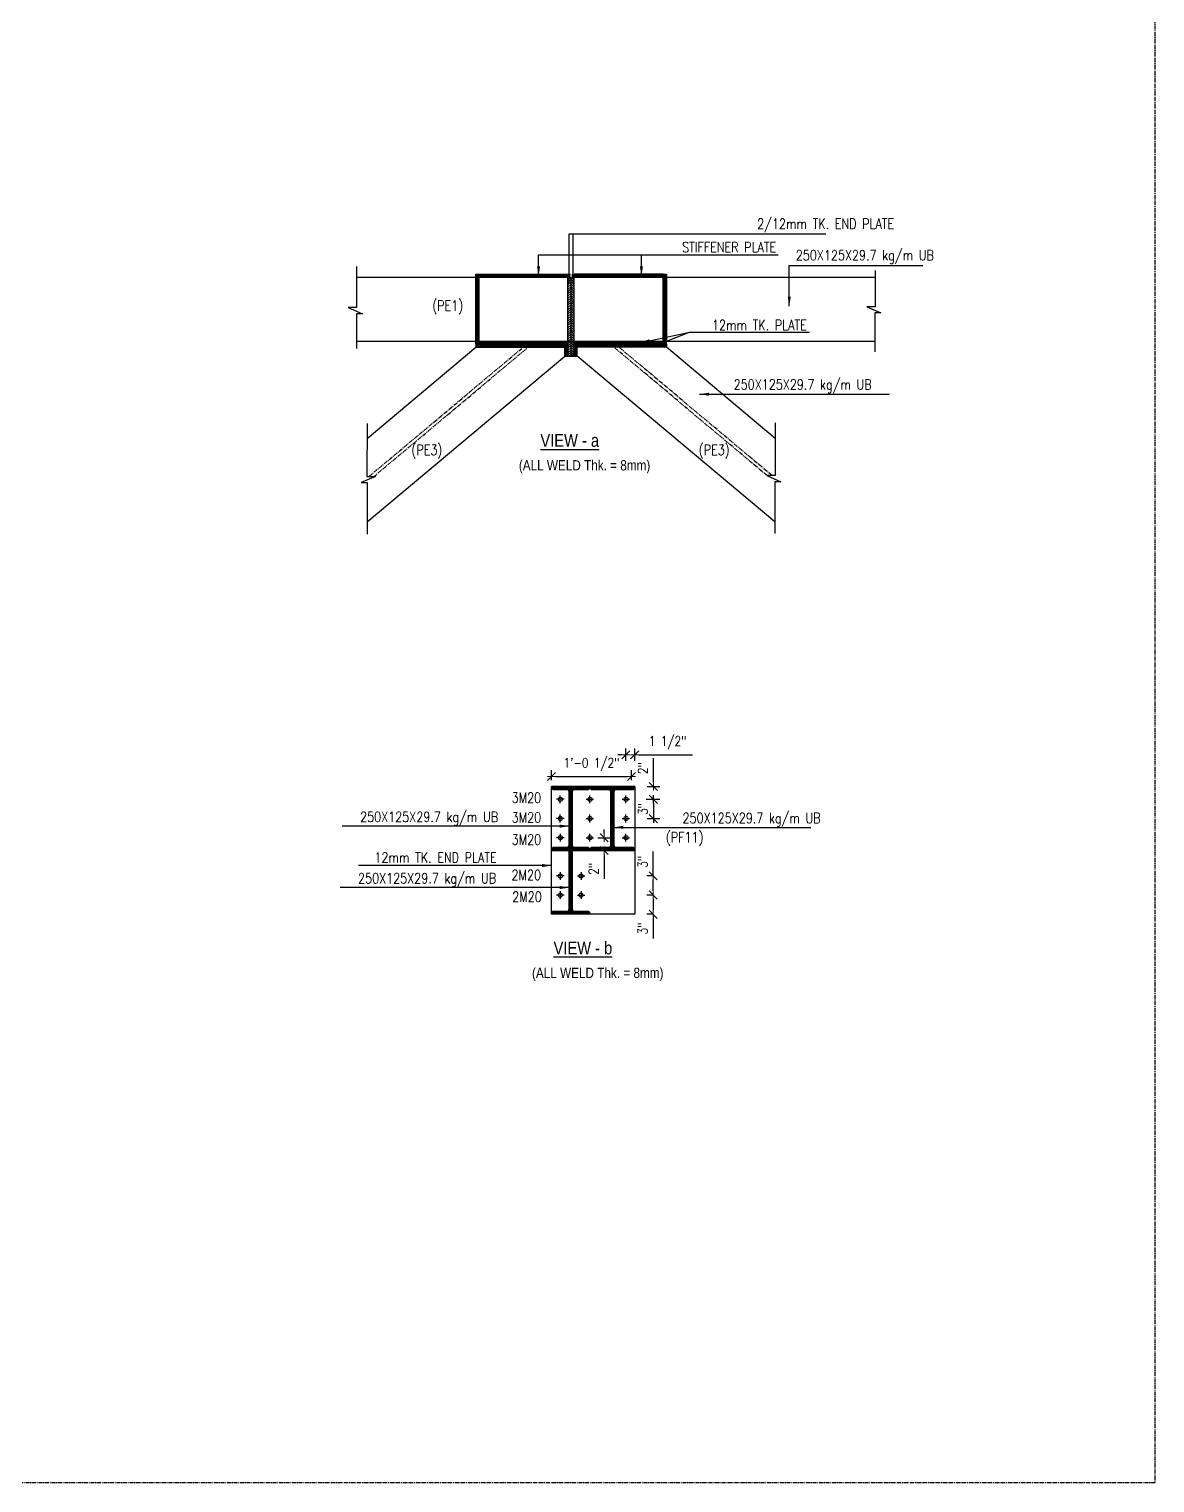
# Model space of a CAD drawing. Extents: x -95606 to 113309, y -42160 to -940.
# Drawn here: x 112472.6 to 112648.4, y -24564.3 to -24337.2 of the extents above; entities that cross this region are included whole.
import ezdxf

# ---------------------------------------------------------------- set-up
doc = ezdxf.new("R2010")
doc.units = 0
doc.header["$LTSCALE"] = 0.02
doc.header["$MEASUREMENT"] = 0
doc.header["$PDMODE"] = 3
doc.header["$PDSIZE"] = -2
doc.linetypes.add('CENTER', pattern=[50.8, 31.75, -6.35, 6.35, -6.35])
doc.linetypes.add('CENTERX2', pattern=[101.6, 63.5, -12.7, 12.7, -12.7])
doc.layers.get('0').update_dxf_attribs({"linetype": 'CONTINUOUS'})
doc.layers.get('DEFPOINTS').update_dxf_attribs({"linetype": 'CONTINUOUS'})
for name, color, linetype in [('A-5T', 4, 'CONTINUOUS'), ('A-DIM', 1, 'CONTINUOUS'), ('A-GRID', 7, 'CENTERX2'), ('A-OL', 2, 'CONTINUOUS'), ('A-P FRAME', 4, 'CONTINUOUS'), ('dimentions', 8, 'CONTINUOUS'), ('EXLINE', 33, 'CONTINUOUS'), ('GRID', 8, 'CENTER'), ('S-DIM', 7, 'CONTINUOUS'), ('S-TXT', 2, 'CONTINUOUS'), ('ST', 131, 'CONTINUOUS')]:
    doc.layers.add(name, color=color, linetype=linetype)
doc.layers.add('HACH', color=8, linetype='CONTINUOUS', lineweight=9)
doc.styles.add('ROMANS', font='romans.shx', dxfattribs={"width": 0.8})
doc.styles.get("Standard").update_dxf_attribs({"font": 'ISOCP'})
doc.dimstyles.new('DA16', dxfattribs={"dimscale": 16, "dimtxt": 0.1, "dimasz": 0.09375, "dimexe": 0, "dimexo": 0, "dimgap": 0.03125, "dimtad": 1, "dimdec": 0, "dimzin": 7, "dimdsep": 46, "dimlunit": 4, "dimtxsty": 'ROMANS', "dimcen": 0.09375, "dimclrd": 1, "dimclre": 1, "dimclrt": 2, "dimadec": 0, "dimazin": 0, "dimtfac": 0.03125, "dimtdec": 4, "dimtofl": 0, "dimtmove": 0, "dimatfit": 3, "dimfxl": 1, "dimfrac": 2, "dimtolj": 1, "dimtzin": 0, "dimarcsym": 0})
doc.dimstyles.new('TK16', dxfattribs={"dimscale": 16, "dimtxt": 0.09375, "dimasz": 0.04, "dimexe": 0.0625, "dimexo": 0.015625, "dimgap": 0.046875, "dimtad": 1, "dimdec": 1, "dimzin": 11, "dimdsep": 46, "dimlunit": 4, "dimtxsty": 'ROMANS', "dimblk1": 'TK1', "dimblk2": 'TK1', "dimsah": 1, "dimcen": 0.09375, "dimclrd": 1, "dimclre": 1, "dimclrt": 2, "dimadec": 0, "dimazin": 0, "dimtfac": 1, "dimtofl": 0, "dimtmove": 0, "dimatfit": 3, "dimldrblk": 'TK1', "dimfxl": 1, "dimfrac": 2, "dimtolj": 1, "dimtzin": 9, "dimarcsym": 0})
pattern_1 = [(45, (123122.65599, -28718.0833), (-0.0883883476, 0.0883883476), [])]
pattern_2 = [(45, (163743.35729, -4111.2115), (-0.08838834765, 0.08838834765), [])]
pattern_3 = [(45, (163743.35729, -4100.2515), (-0.08838834765, 0.08838834765), [])]

# ---------------------------------------------------------------- blocks, each defined once
blk = doc.blocks.new('TK1')
at = {"color": 4, "linetype": 'Continuous'}
blk.add_line((-1, -1), (1, 1), dxfattribs=at)
at = {"color": 1, "linetype": 'ByBlock'}
blk.add_line((-1, 0), (1, 0), dxfattribs=at)
blk = doc.blocks.new('*D456')
at = {"layer": 'DEFPOINTS', "color": 0, "lineweight": -2, "transparency": 16777216}
for p in [(112568.22, -24455.5), (112569, -24457.5), (112570.08, -24457.5)]:
    blk.add_point(p, dxfattribs=at)
at = {"layer": 'HACH', "color": 1, "lineweight": -2, "transparency": 16777216}
for p, q in [((112570.08, -24454.86), (112570.08, -24451.06)), ((112569.12, -24455.5), (112571.08, -24455.5)), ((112569.25, -24457.5), (112571.08, -24457.5)), ((112570.08, -24458.14), (112570.08, -24458.78))]:
    blk.add_line(p, q, dxfattribs=at)
at = {"layer": 'HACH', "color": 1, "lineweight": -2, "transparency": 16777216, "xscale": 0.64, "yscale": 0.64, "zscale": 0.64}
for p, rotation in [((112570.08, -24455.5), 270), ((112570.08, -24457.5), 90)]:
    blk.add_blockref('TK1', p, dxfattribs=dict(at, rotation=rotation))
at = {"layer": 'HACH', "color": 2, "transparency": 16777216, "insert": (112568.43, -24452.64), "char_height": 1.5, "attachment_point": 5, "rotation": 90, "style": 'ROMANS'}
blk.add_mtext('\\A1;2"', dxfattribs=at)
blk = doc.blocks.new('*D457')
at = {"layer": 'DEFPOINTS', "color": 0, "lineweight": -2, "transparency": 16777216}
for p in [(112554.16, -24454.74), (112566.66, -24453.94), (112566.66, -24454.74)]:
    blk.add_point(p, dxfattribs=at)
at = {"layer": 'HACH', "color": 1, "lineweight": -2, "transparency": 16777216}
for p, q in [((112554.16, -24454.49), (112554.16, -24452.94)), ((112566.66, -24454.49), (112566.66, -24452.94)), ((112554.8, -24453.94), (112566.02, -24453.94))]:
    blk.add_line(p, q, dxfattribs=at)
at = {"layer": 'HACH', "color": 1, "lineweight": -2, "transparency": 16777216, "xscale": 0.64, "yscale": 0.64, "zscale": 0.64, "rotation": 180}
blk.add_blockref('TK1', (112554.16, -24453.94), dxfattribs=at)
at = {"layer": 'HACH', "color": 1, "lineweight": -2, "transparency": 16777216, "xscale": 0.64, "yscale": 0.64, "zscale": 0.64}
blk.add_blockref('TK1', (112566.66, -24453.94), dxfattribs=at)
at = {"layer": 'HACH', "color": 2, "transparency": 16777216, "insert": (112560.41, -24452.05), "char_height": 1.5, "attachment_point": 5, "style": 'ROMANS'}
blk.add_mtext('\\A1;1\'-0 1/2"', dxfattribs=at)
blk = doc.blocks.new('*D458')
at = {"layer": 'DEFPOINTS', "color": 0, "lineweight": -2, "transparency": 16777216}
for p in [(112567.16, -24450.54), (112565.78, -24460.83), (112567.16, -24460.83)]:
    blk.add_point(p, dxfattribs=at)
at = {"layer": 'HACH', "color": 1, "lineweight": -2, "transparency": 16777216}
for p, q in [((112565.14, -24450.54), (112564.5, -24450.54)), ((112565.78, -24451.5), (112565.78, -24449.54)), ((112567.16, -24451.5), (112567.16, -24449.54)), ((112567.8, -24450.54), (112576.17, -24450.54))]:
    blk.add_line(p, q, dxfattribs=at)
at = {"layer": 'HACH', "color": 1, "lineweight": -2, "transparency": 16777216, "xscale": 0.64, "yscale": 0.64, "zscale": 0.64}
blk.add_blockref('TK1', (112565.78, -24450.54), dxfattribs=at)
at = {"layer": 'HACH', "color": 1, "lineweight": -2, "transparency": 16777216, "xscale": 0.64, "yscale": 0.64, "zscale": 0.64, "rotation": 180}
blk.add_blockref('TK1', (112567.16, -24450.54), dxfattribs=at)
at = {"layer": 'HACH', "color": 2, "transparency": 16777216, "insert": (112572.31, -24448.64), "char_height": 1.5, "attachment_point": 5, "style": 'ROMANS'}
blk.add_mtext('\\A1;1 1/2"', dxfattribs=at)
blk = doc.blocks.new('*D459')
at = {"layer": 'DEFPOINTS', "color": 0, "lineweight": -2, "transparency": 16777216}
for p in [(112559.84, -24463.5), (112559.84, -24465.5), (112562.38, -24465.5)]:
    blk.add_point(p, dxfattribs=at)
at = {"layer": 'HACH', "color": 1, "lineweight": -2, "transparency": 16777216}
for p, q in [((112561.42, -24463.5), (112563.38, -24463.5)), ((112562.38, -24462.86), (112562.38, -24462.22)), ((112561.42, -24465.5), (112563.38, -24465.5)), ((112562.38, -24466.14), (112562.38, -24469.93))]:
    blk.add_line(p, q, dxfattribs=at)
at = {"layer": 'HACH', "color": 1, "lineweight": -2, "transparency": 16777216, "xscale": 0.64, "yscale": 0.64, "zscale": 0.64}
for p, rotation in [((112562.38, -24463.5), 270), ((112562.38, -24465.5), 90)]:
    blk.add_blockref('TK1', p, dxfattribs=dict(at, rotation=rotation))
at = {"layer": 'HACH', "color": 2, "transparency": 16777216, "insert": (112560.73, -24468.36), "char_height": 1.5, "attachment_point": 5, "rotation": 90, "style": 'ROMANS'}
blk.add_mtext('\\A1;2"', dxfattribs=at)
blk = doc.blocks.new('*D460')
at = {"layer": 'DEFPOINTS', "color": 0, "lineweight": -2, "transparency": 16777216}
for p in [(112568.68, -24457.5), (112568.85, -24460.52), (112570.08, -24460.52)]:
    blk.add_point(p, dxfattribs=at)
at = {"layer": 'ST', "color": 1, "lineweight": -2, "transparency": 16777216}
for p, q in [((112568.93, -24457.5), (112571.08, -24457.5)), ((112570.08, -24458.14), (112570.08, -24459.88)), ((112569.1, -24460.52), (112571.08, -24460.52))]:
    blk.add_line(p, q, dxfattribs=at)
at = {"layer": 'ST', "color": 1, "lineweight": -2, "transparency": 16777216, "xscale": 0.64, "yscale": 0.64, "zscale": 0.64}
for p, rotation in [((112570.08, -24457.5), 90), ((112570.08, -24460.52), 270)]:
    blk.add_blockref('TK1', p, dxfattribs=dict(at, rotation=rotation))
at = {"layer": 'ST', "color": 2, "transparency": 16777216, "insert": (112568.43, -24459.01), "char_height": 1.5, "attachment_point": 5, "rotation": 90, "style": 'ROMANS'}
blk.add_mtext('\\A1;3"', dxfattribs=at)
blk = doc.blocks.new('*D462')
at = {"layer": 'DEFPOINTS', "color": 0, "lineweight": -2, "transparency": 16777216}
for p in [(112570.04, -24472.46), (112570.04, -24475.46), (112570.04, -24475.46)]:
    blk.add_point(p, dxfattribs=at)
at = {"layer": 'HACH', "color": 1, "lineweight": -2, "transparency": 16777216}
for p, q in [((112570.04, -24472.46), (112569.04, -24472.46)), ((112570.04, -24473.1), (112570.04, -24474.82)), ((112570.04, -24475.46), (112569.04, -24475.46)), ((112570.04, -24475.46), (112570.04, -24479.26))]:
    blk.add_line(p, q, dxfattribs=at)
at = {"layer": 'HACH', "color": 1, "lineweight": -2, "transparency": 16777216, "xscale": 0.64, "yscale": 0.64, "zscale": 0.64}
for p, rotation in [((112570.04, -24472.46), 90), ((112570.04, -24475.46), 270)]:
    blk.add_blockref('TK1', p, dxfattribs=dict(at, rotation=rotation))
at = {"layer": 'HACH', "color": 2, "transparency": 16777216, "insert": (112568.4, -24477.68), "char_height": 1.5, "attachment_point": 5, "rotation": 90, "style": 'ROMANS'}
blk.add_mtext('\\A1;3"', dxfattribs=at)
blk = doc.blocks.new('*D463')
at = {"layer": 'DEFPOINTS', "color": 0, "lineweight": -2, "transparency": 16777216}
for p in [(112570.04, -24469.46), (112570.04, -24469.46), (112570.04, -24472.46)]:
    blk.add_point(p, dxfattribs=at)
at = {"layer": 'HACH', "color": 1, "lineweight": -2, "transparency": 16777216}
for p, q in [((112570.04, -24469.46), (112570.04, -24465.67)), ((112570.04, -24469.46), (112569.04, -24469.46)), ((112570.04, -24471.82), (112570.04, -24470.1)), ((112570.04, -24472.46), (112569.04, -24472.46))]:
    blk.add_line(p, q, dxfattribs=at)
at = {"layer": 'HACH', "color": 1, "lineweight": -2, "transparency": 16777216, "xscale": 0.64, "yscale": 0.64, "zscale": 0.64}
for p, rotation in [((112570.04, -24469.46), 90), ((112570.04, -24472.46), 270)]:
    blk.add_blockref('TK1', p, dxfattribs=dict(at, rotation=rotation))
at = {"layer": 'HACH', "color": 2, "transparency": 16777216, "insert": (112568.4, -24467.25), "char_height": 1.5, "attachment_point": 5, "rotation": 90, "style": 'ROMANS'}
blk.add_mtext('\\A1;3"', dxfattribs=at)

msp = doc.modelspace()

# ---------------------------------------------------------------- hatches: boundary and pattern name
at = {"layer": 'A-DIM', "ltscale": 2}
h = msp.add_hatch(dxfattribs=at)
h.set_pattern_fill('ANSI31', color=256, scale=2, style=0)
h.set_pattern_definition([(45, (69158.2726, 4428.12623), (-0.1767766953, 0.1767766953), [])])
h.paths.add_polyline_path([(112556.74, -24388.256), (112557.22, -24388.256), (112557.22, -24375.923), (112556.74, -24375.923)])
h = msp.add_hatch(dxfattribs=at)
h.set_pattern_fill('ANSI31', color=256, scale=2, style=0)
h.set_pattern_definition([(135, (155956.16798, 4428.12623), (0.1767766953, 0.1767766953), [])])
h.paths.add_polyline_path([(112557.22, -24388.256), (112557.7, -24388.256), (112557.7, -24375.923), (112557.22, -24375.923)])
at = {"layer": 'dimentions'}
h = msp.add_hatch(dxfattribs=at)
h.set_pattern_fill('ANSI31', color=0, style=0)
h.set_pattern_definition([(45, (132534.52921, -29348.70111), (-0.08838834765, 0.08838834765), [])])
edge = h.paths.add_edge_path()
edge.add_line((112557.401, -24465.497), (112556.921, -24465.497))
edge.add_line((112556.921, -24465.497), (112556.921, -24474.625))
edge.add_arc((112556.561, -24474.625), 0.36, 270, 360, ccw=False)
edge.add_line((112556.561, -24474.985), (112554.521, -24474.985))
edge.add_arc((112554.521, -24475.345), 0.36, 90, 180)
edge.add_line((112554.161, -24475.345), (112554.161, -24475.465))
edge.add_line((112554.161, -24475.465), (112560.161, -24475.465))
edge.add_line((112560.161, -24475.465), (112560.161, -24475.345))
edge.add_arc((112559.801, -24475.345), 0.36, 0, 90)
edge.add_line((112559.801, -24474.985), (112557.761, -24474.985))
edge.add_arc((112557.761, -24474.625), 0.36, 180, 270, ccw=False)
edge.add_line((112557.401, -24474.625), (112557.401, -24465.497))
at = {"layer": 'GRID', "linetype": 'CENTER', "lineweight": -2}
h = msp.add_hatch(dxfattribs=at)
h.set_pattern_fill('ANSI31', color=1)
h.set_pattern_definition([(45, (164045.43869, -4111.2115), (-0.08838834765, 0.08838834765), [])])
edge = h.paths.add_edge_path()
edge.add_line((112542.339, -24376.403), (112542.339, -24375.443))
edge.add_line((112542.339, -24375.443), (112556.741, -24375.443))
edge.add_line((112556.741, -24375.443), (112556.74, -24375.923))
edge.add_line((112556.74, -24375.923), (112542.819, -24375.923))
edge.add_line((112542.819, -24375.923), (112542.819, -24385.923))
edge.add_line((112542.819, -24385.923), (112542.339, -24385.923))
edge.add_line((112542.339, -24385.923), (112542.339, -24375.443))
h = msp.add_hatch(dxfattribs=at)
h.set_pattern_fill('ANSI31', color=1)
h.set_pattern_definition(pattern_3)
h.paths.add_polyline_path([(112557.7, -24375.443), (112563.751, -24375.443), (112564.323, -24375.923), (112557.7, -24375.923)])
h = msp.add_hatch(dxfattribs=at)
h.set_pattern_fill('ANSI31', color=1)
h.set_pattern_definition(pattern_3)
h.paths.add_polyline_path([(112564.323, -24375.923), (112563.751, -24375.443), (112572.102, -24375.443), (112572.102, -24375.923)])
h = msp.add_hatch(dxfattribs=at)
h.set_pattern_fill('ANSI31', color=1)
h.set_pattern_definition([(45, (164074.72163, -4111.2115), (-0.08838834765, 0.08838834765), [])])
h.paths.add_polyline_path([(112571.622, -24375.923), (112572.102, -24375.923), (112572.102, -24385.923), (112571.622, -24385.923)])
h = msp.add_hatch(dxfattribs=at)
h.set_pattern_fill('ANSI31', color=1)
h.set_pattern_definition(pattern_2)
h.paths.add_polyline_path([(112542.339, -24385.923), (112542.339, -24386.403), (112550.689, -24386.403), (112551.262, -24385.923)])
h = msp.add_hatch(dxfattribs=at)
h.set_pattern_fill('ANSI31', color=1)
h.set_pattern_definition(pattern_2)
h.paths.add_polyline_path([(112550.117, -24386.883), (112550.689, -24386.403), (112542.339, -24386.403), (112542.339, -24386.883)])
h = msp.add_hatch(dxfattribs=at)
h.set_pattern_fill('ANSI31', color=1)
h.set_pattern_definition(pattern_2)
h.paths.add_polyline_path([(112556.26, -24386.403), (112550.689, -24386.403), (112550.117, -24386.883), (112556.26, -24386.883)])
h = msp.add_hatch(dxfattribs=at)
h.set_pattern_fill('ANSI31', color=1)
h.set_pattern_definition(pattern_2)
h.paths.add_polyline_path([(112556.74, -24385.923), (112551.262, -24385.923), (112550.689, -24386.403), (112556.26, -24386.403), (112556.74, -24386.403)])
h = msp.add_hatch(dxfattribs=at)
h.set_pattern_fill('ANSI31', color=1)
h.set_pattern_definition(pattern_2)
h.paths.add_polyline_path([(112556.74, -24386.403), (112556.26, -24386.403), (112556.26, -24388.256), (112556.74, -24388.256)])
h = msp.add_hatch(dxfattribs=at)
h.set_pattern_fill('ANSI31', color=1)
h.set_pattern_definition(pattern_2)
h.paths.add_polyline_path([(112557.7, -24385.923), (112563.179, -24385.923), (112563.751, -24386.403), (112558.18, -24386.403), (112557.7, -24386.403)])
h = msp.add_hatch(dxfattribs=at)
h.set_pattern_fill('ANSI31', color=1)
h.set_pattern_definition(pattern_2)
h.paths.add_polyline_path([(112558.18, -24386.403), (112557.7, -24386.403), (112557.7, -24388.256), (112558.18, -24388.256)])
h = msp.add_hatch(dxfattribs=at)
h.set_pattern_fill('ANSI31', color=1)
h.set_pattern_definition(pattern_2)
h.paths.add_polyline_path([(112558.18, -24386.403), (112563.751, -24386.403), (112564.323, -24386.883), (112558.18, -24386.883)])
h = msp.add_hatch(dxfattribs=at)
h.set_pattern_fill('ANSI31', color=1)
h.set_pattern_definition(pattern_2)
h.paths.add_polyline_path([(112572.102, -24385.923), (112572.102, -24386.403), (112563.751, -24386.403), (112563.179, -24385.923)])
h = msp.add_hatch(dxfattribs=at)
h.set_pattern_fill('ANSI31', color=1)
h.set_pattern_definition(pattern_2)
h.paths.add_polyline_path([(112564.323, -24386.883), (112563.751, -24386.403), (112572.102, -24386.403), (112572.102, -24386.883)])
at = {"layer": 'ST'}
h = msp.add_hatch(dxfattribs=at)
h.set_pattern_fill('ANSI31', color=0, style=0)
h.set_pattern_definition(pattern_1)
edge = h.paths.add_edge_path()
edge.add_arc((112557.761, -24456.337), 0.36, 90, 180, ccw=False)
edge.add_line((112557.761, -24455.977), (112559.801, -24455.977))
edge.add_arc((112559.801, -24455.617), 0.36, 270, 360)
edge.add_line((112560.161, -24455.617), (112560.161, -24455.497))
edge.add_line((112560.161, -24455.497), (112554.161, -24455.497))
edge.add_line((112554.161, -24455.497), (112554.161, -24455.617))
edge.add_arc((112554.521, -24455.617), 0.36, 180, 270)
edge.add_line((112554.521, -24455.977), (112556.561, -24455.977))
edge.add_arc((112556.561, -24456.337), 0.36, 0, 90, ccw=False)
edge.add_line((112556.921, -24456.337), (112556.921, -24464.657))
edge.add_arc((112556.561, -24464.657), 0.36, -90, 0, ccw=False)
edge.add_line((112556.561, -24465.017), (112554.521, -24465.017))
edge.add_arc((112554.521, -24465.377), 0.36, 90, 180)
edge.add_line((112554.161, -24465.377), (112554.161, -24465.497))
edge.add_line((112554.161, -24465.497), (112560.161, -24465.497))
edge.add_line((112560.161, -24465.497), (112560.161, -24465.377))
edge.add_arc((112559.801, -24465.377), 0.36, 0, 90)
edge.add_line((112559.801, -24465.017), (112557.761, -24465.017))
edge.add_arc((112557.761, -24464.657), 0.36, 180, 270, ccw=False)
edge.add_line((112557.401, -24464.657), (112557.401, -24456.337))
h = msp.add_hatch(dxfattribs=at)
h.set_pattern_fill('ANSI31', color=0, style=0)
h.set_pattern_definition(pattern_1)
edge = h.paths.add_edge_path()
edge.add_arc((112564.261, -24456.337), 0.36, 90, 180, ccw=False)
edge.add_line((112564.261, -24455.977), (112566.801, -24455.977))
edge.add_arc((112566.801, -24455.617), 0.36, 270, 360)
edge.add_line((112567.161, -24455.617), (112567.161, -24455.497))
edge.add_line((112567.161, -24455.497), (112560.161, -24455.497))
edge.add_line((112560.161, -24455.497), (112560.161, -24455.617))
edge.add_arc((112560.521, -24455.617), 0.36, 180, 270)
edge.add_line((112560.521, -24455.977), (112563.061, -24455.977))
edge.add_arc((112563.061, -24456.337), 0.36, 0, 90, ccw=False)
edge.add_line((112563.421, -24456.337), (112563.421, -24464.657))
edge.add_arc((112563.061, -24464.657), 0.36, -90, 0, ccw=False)
edge.add_line((112563.061, -24465.017), (112560.521, -24465.017))
edge.add_arc((112560.521, -24465.377), 0.36, 90, 180)
edge.add_line((112560.161, -24465.377), (112560.161, -24465.497))
edge.add_line((112560.161, -24465.497), (112567.161, -24465.497))
edge.add_line((112567.161, -24465.497), (112567.161, -24465.377))
edge.add_arc((112566.801, -24465.377), 0.36, 0, 90)
edge.add_line((112566.801, -24465.017), (112564.261, -24465.017))
edge.add_arc((112564.261, -24464.657), 0.36, 180, 270, ccw=False)
edge.add_line((112563.901, -24464.657), (112563.901, -24456.337))

# ---------------------------------------------------------------- linework, layer by layer
at = {"layer": 'A-DIM', "ltscale": 2}
for p, q in [((112542.819, -24375.923), (112542.339, -24375.923)), ((112556.74, -24388.256), (112556.74, -24375.923)), ((112557.7, -24388.256), (112557.7, -24375.923)), ((112557.7, -24375.923), (112572.102, -24375.923)), ((112542.339, -24386.403), (112542.339, -24385.923)), ((112542.339, -24386.403), (112556.74, -24386.403)), ((112572.102, -24386.403), (112557.7, -24386.403)), ((112572.102, -24386.403), (112572.102, -24385.923)), ((112556.26, -24388.256), (112558.18, -24388.256))]:
    msp.add_line(p, q, dxfattribs=at)
for points in [[(112542.339, -24376.403), (112542.339, -24375.443), (112556.741, -24375.443), (112556.74, -24375.923), (112542.819, -24375.923), (112542.819, -24385.923), (112542.339, -24385.923), (112542.339, -24375.443)], [(112571.57, -24375.443), (112571.622, -24375.443), (112557.698, -24375.443), (112557.698, -24375.443), (112572.102, -24375.443), (112572.102, -24376.403)], [(112571.622, -24375.443), (112572.102, -24375.443), (112572.102, -24385.923), (112571.622, -24385.923), (112571.622, -24375.923)]]:
    msp.add_lwpolyline(points, dxfattribs=at)
for points in [[(112542.339, -24386.883), (112556.26, -24386.883), (112556.26, -24386.403), (112542.339, -24386.403)], [(112556.26, -24386.403), (112556.74, -24386.403), (112556.74, -24388.256), (112556.26, -24388.256)], [(112558.18, -24386.403), (112557.7, -24386.403), (112557.7, -24388.256), (112558.18, -24388.256)], [(112572.102, -24386.883), (112558.18, -24386.883), (112558.18, -24386.403), (112572.102, -24386.403)], [(112572.102, -24386.883), (112558.18, -24386.883), (112558.18, -24386.403), (112572.102, -24386.403)], [(112554.161, -24455.497), (112567.161, -24455.497), (112567.161, -24475.465), (112554.161, -24475.465)]]:
    msp.add_lwpolyline(points, close=True, dxfattribs=at)
at = {"layer": 'A-GRID'}
for p, q in [((112556.119, -24457.497), (112554.962, -24457.497)), ((112555.541, -24458.097), (112555.541, -24456.897)), ((112555.541, -24458.097), (112555.541, -24456.897)), ((112559.582, -24457.497), (112560.74, -24457.497)), ((112560.161, -24458.097), (112560.161, -24456.897)), ((112565.203, -24457.497), (112566.36, -24457.497)), ((112565.781, -24458.097), (112565.781, -24456.897)), ((112565.781, -24458.097), (112565.781, -24456.897)), ((112555.541, -24461.097), (112555.541, -24459.897)), ((112555.541, -24461.097), (112555.541, -24459.897)), ((112560.161, -24461.097), (112560.161, -24459.897)), ((112565.781, -24461.097), (112565.781, -24459.897)), ((112565.781, -24461.097), (112565.781, -24459.897)), ((112556.119, -24460.497), (112554.962, -24460.497)), ((112559.582, -24460.497), (112560.74, -24460.497)), ((112565.203, -24460.497), (112566.36, -24460.497)), ((112556.119, -24463.497), (112554.962, -24463.497)), ((112555.541, -24462.897), (112555.541, -24464.097)), ((112555.541, -24462.897), (112555.541, -24464.097)), ((112559.582, -24463.497), (112560.74, -24463.497)), ((112560.161, -24464.097), (112560.161, -24462.897)), ((112565.203, -24463.497), (112566.36, -24463.497)), ((112565.781, -24464.097), (112565.781, -24462.897)), ((112565.781, -24464.097), (112565.781, -24462.897)), ((112555.541, -24468.865), (112555.541, -24470.065)), ((112555.541, -24468.865), (112555.541, -24470.065)), ((112558.781, -24468.865), (112558.781, -24470.065)), ((112558.781, -24468.865), (112558.781, -24470.065)), ((112556.119, -24469.465), (112554.962, -24469.465)), ((112558.202, -24469.465), (112559.36, -24469.465)), ((112556.119, -24472.465), (112554.962, -24472.465)), ((112555.541, -24471.865), (112555.541, -24473.065)), ((112555.541, -24471.865), (112555.541, -24473.065)), ((112558.202, -24472.465), (112559.36, -24472.465)), ((112558.781, -24471.865), (112558.781, -24473.065)), ((112558.781, -24471.865), (112558.781, -24473.065))]:
    msp.add_line(p, q, dxfattribs=at)
at = {"layer": 'A-OL', "color": 1}
for points in [[(112523.733, -24374.271), (112523.735, -24380.675), (112522.428, -24380.677), (112524.644, -24381.637), (112523.689, -24381.638), (112523.692, -24387.068)], [(112604.705, -24374.873), (112604.708, -24380.563), (112603.401, -24380.566), (112605.617, -24381.525), (112604.662, -24381.526), (112604.665, -24387.607)], [(112525.355, -24398.795), (112525.349, -24407.05), (112526.656, -24407.052), (112524.441, -24408.012), (112525.395, -24408.013), (112525.395, -24416.085)], [(112589.083, -24398.676), (112589.089, -24406.931), (112587.782, -24406.933), (112589.997, -24407.892), (112589.043, -24407.894), (112589.043, -24415.966)]]:
    msp.add_lwpolyline(points, dxfattribs=at)
at = {"layer": 'A-P FRAME', "color": 3}
msp.add_line((112557.22, -24388.256), (112557.22, -24375.923), dxfattribs=at)
at = {"layer": 'A-P FRAME', "color": 3, "ltscale": 7}
for p, q in [((112554.161, -24455.497), (112560.161, -24455.497)), ((112554.161, -24455.617), (112554.161, -24455.497)), ((112556.561, -24455.977), (112554.521, -24455.977)), ((112556.921, -24464.657), (112556.921, -24456.337)), ((112557.401, -24456.337), (112557.401, -24464.657)), ((112559.801, -24455.977), (112557.761, -24455.977)), ((112560.161, -24455.497), (112560.161, -24455.617)), ((112560.161, -24455.497), (112567.161, -24455.497)), ((112560.161, -24455.617), (112560.161, -24455.497)), ((112563.061, -24455.977), (112560.521, -24455.977)), ((112563.421, -24464.657), (112563.421, -24456.337)), ((112563.901, -24456.337), (112563.901, -24464.657)), ((112566.801, -24455.977), (112564.261, -24455.977)), ((112567.161, -24455.497), (112567.161, -24455.617)), ((112554.161, -24465.497), (112554.161, -24465.377)), ((112560.161, -24465.497), (112554.161, -24465.497)), ((112554.521, -24465.017), (112556.561, -24465.017)), ((112556.921, -24474.625), (112556.921, -24465.497)), ((112557.401, -24465.497), (112557.401, -24474.625)), ((112557.761, -24465.017), (112559.801, -24465.017)), ((112560.161, -24465.377), (112560.161, -24465.497)), ((112560.161, -24465.497), (112560.161, -24465.377)), ((112567.161, -24465.497), (112560.161, -24465.497)), ((112560.521, -24465.017), (112563.061, -24465.017)), ((112564.261, -24465.017), (112566.801, -24465.017)), ((112567.161, -24465.377), (112567.161, -24465.497)), ((112554.161, -24475.465), (112554.161, -24475.345)), ((112560.161, -24475.465), (112554.161, -24475.465)), ((112554.521, -24474.985), (112556.561, -24474.985)), ((112557.761, -24474.985), (112559.801, -24474.985)), ((112560.161, -24475.345), (112560.161, -24475.465)), ((112560.161, -24475.465), (112560.161, -24475.345))]:
    msp.add_line(p, q, dxfattribs=at)
for points in [[(112557.401, -24456.337, -0.4142136), (112557.761, -24455.977), (112559.801, -24455.977, 0.4142136), (112560.161, -24455.617), (112560.161, -24455.497), (112554.161, -24455.497), (112554.161, -24455.617, 0.4142136), (112554.521, -24455.977), (112556.561, -24455.977, -0.4142136), (112556.921, -24456.337), (112556.921, -24464.657, -0.4142136), (112556.561, -24465.017), (112554.521, -24465.017, 0.4142136), (112554.161, -24465.377), (112554.161, -24465.497), (112560.161, -24465.497), (112560.161, -24465.377, 0.4142136), (112559.801, -24465.017), (112557.761, -24465.017, -0.4142136), (112557.401, -24464.657)], [(112563.901, -24456.337, -0.4142136), (112564.261, -24455.977), (112566.801, -24455.977, 0.4142136), (112567.161, -24455.617), (112567.161, -24455.497), (112560.161, -24455.497), (112560.161, -24455.617, 0.4142136), (112560.521, -24455.977), (112563.061, -24455.977, -0.4142136), (112563.421, -24456.337), (112563.421, -24464.657, -0.4142136), (112563.061, -24465.017), (112560.521, -24465.017, 0.4142136), (112560.161, -24465.377), (112560.161, -24465.497), (112567.161, -24465.497), (112567.161, -24465.377, 0.4142136), (112566.801, -24465.017), (112564.261, -24465.017, -0.4142136), (112563.901, -24464.657)]]:
    msp.add_lwpolyline(points, format="xyb", close=True, dxfattribs=at)
for centre in [(112555.541, -24457.497), (112560.161, -24457.497), (112565.781, -24457.497), (112555.541, -24460.497), (112560.161, -24460.497), (112565.781, -24460.497), (112555.541, -24463.497), (112560.161, -24463.497), (112565.781, -24463.497), (112555.541, -24469.465), (112558.781, -24469.465), (112555.541, -24472.465), (112558.781, -24472.465)]:
    msp.add_circle(centre, 0.32, dxfattribs=at)
for centre, start, end in [((112554.521, -24455.617), 180, 270), ((112556.561, -24456.337), 360, 90), ((112557.761, -24456.337), 90, 180), ((112559.801, -24455.617), 269.99077, 0), ((112560.521, -24455.617), 180, 270), ((112563.061, -24456.337), 360, 90), ((112564.261, -24456.337), 90, 180), ((112566.801, -24455.617), 270, 0), ((112554.521, -24465.377), 90, 180), ((112556.561, -24464.657), 270, 0), ((112557.761, -24464.657), 180, 270), ((112559.801, -24465.377), 0, 90), ((112560.521, -24465.377), 90, 180), ((112563.061, -24464.657), 270, 0), ((112564.261, -24464.657), 180, 270), ((112566.801, -24465.377), 0, 90), ((112554.521, -24475.345), 90, 180), ((112556.561, -24474.625), 270, 0), ((112557.761, -24474.625), 180, 270), ((112559.801, -24475.345), 0, 90)]:
    msp.add_arc(centre, 0.36, start, end, dxfattribs=at)
at = {"layer": 'EXLINE', "color": 2}
for p, q in [((112523.734, -24375.923), (112604.707, -24375.923)), ((112523.692, -24385.923), (112604.665, -24385.923)), ((112525.356, -24401.133), (112542.339, -24386.883)), ((112589.084, -24401.133), (112572.102, -24386.883)), ((112525.395, -24414.155), (112556.26, -24388.256)), ((112589.045, -24414.155), (112558.18, -24388.256))]:
    msp.add_line(p, q, dxfattribs=at)
at = {"layer": 'GRID', "linetype": 'CENTER', "lineweight": -2}
for p, q in [((112542.339, -24375.443), (112542.339, -24385.923)), ((112542.819, -24375.923), (112542.819, -24385.923)), ((112572.102, -24385.923), (112572.102, -24375.923)), ((112525.694, -24407.051), (112549.729, -24386.883)), ((112526.272, -24407.219), (112550.506, -24386.883)), ((112587.878, -24406.975), (112563.934, -24386.883)), ((112588.605, -24406.932), (112564.712, -24386.883)), ((112524.549, -24408.012), (112524.665, -24407.915))]:
    msp.add_line(p, q, dxfattribs=at)
at = {"layer": 'S-TXT', "color": 5, "linetype": 'CENTER', "lineweight": -2}
msp.add_lwpolyline([(111432.79, -24110.065), (112648.398, -24110.065), (112648.398, -24564.289), (111432.79, -24564.289)], close=True, dxfattribs=at)

# ---------------------------------------------------------------- texts
at = {"layer": 'A-5T', "attachment_point": 1}
for s, insert, char_height in [('{\\fSwis721 Cn BT|b0|i0|c0|p34;\\L\\C4;VIEW - a}', (112552.431, -24400.433), 2), ('{\\fSwis721 Cn BT|b0|i0|c0|p34;\\C4;(ALL WELD Thk. = 8mm)}', (112549.069, -24404.518), 1.6), ('{\\fSwis721 Cn BT|b0|i0|c0|p34;\\L\\C4;VIEW - b}', (112554.486, -24479.725), 2), ('{\\fSwis721 Cn BT|b0|i0|c0|p34;\\C4;(ALL WELD Thk. = 8mm)}', (112551.123, -24483.81), 1.6)]:
    msp.add_mtext(s, dxfattribs=dict(at, insert=insert, char_height=char_height))
at = {"layer": 'HACH', "color": 2, "insert": (112596.977, -24367.856), "char_height": 1.6, "attachment_point": 5, "style": 'ROMANS'}
msp.add_mtext('2/12mm TK. END PLATE ', dxfattribs=at)
at = {"layer": 'S-DIM', "color": 2, "char_height": 1.6, "style": 'ROMANS'}
for s, width, insert, attachment_point in [('STIFFENER PLATE', 2568.13945, (112589.256, -24371.252), 6), ('250X125X29.7 kg/m UB', 2568.13945, (112592.317, -24372.769), 4), ('(PE1)', 2568.13945, (112535.544, -24380.634), 4), ('12mm TK. PLATE', 2568.13945, (112594.032, -24383.419), 6), ('250X125X29.7 kg/m UB', 2568.13945, (112582.606, -24392.961), 4), ('(PE3)', 2568.13945, (112532.293, -24403.182), 4), ('(PE3)', 2568.13945, (112577.164, -24403.182), 4), ('250X125X29.7 kg/m UB', 2568.13945, (112545.829, -24460.507), 6), ('250X125X29.7 kg/m UB', 2568.13945, (112596.188, -24460.693), 6), ('(PF11)              ', 25.46938, (112572.027, -24463.692), 4), ('250X125X29.7 kg/m UB', 2568.13945, (112545.51, -24470.096), 6)]:
    msp.add_mtext_dynamic_manual_height_columns(s, width=width, gutter_width=12.5, heights=[0], dxfattribs=dict(at, insert=insert, attachment_point=attachment_point))
for s, insert, width, attachment_point in [('3M20', (112547.941, -24457.256), 5.4967, 4), ('3M20', (112547.941, -24460.338), 5.4967, 4), ('3M20', (112547.941, -24463.787), 5.37682, 4), ('12mm TK. END PLATE', (112545.595, -24466.587), 2568.13945, 6), ('2M20', (112547.926, -24469.318), 5.41944, 4), ('2M20', (112548.034, -24472.721), 5.41944, 4)]:
    msp.add_mtext(s, dxfattribs=dict(at, insert=insert, width=width, attachment_point=attachment_point))

# ---------------------------------------------------------------- dimensions: what is measured, and where the dimension line sits
at = {"layer": 'HACH', "color": 0}
for base, p1, p2, angle, picture, middle in [((112567.161, -24450.537), (112565.781, -24460.829), (112567.161, -24460.829), 180, '*D458', (112572.305, -24448.644)), ((112570.039, -24469.465), (112570.039, -24472.465), (112570.039, -24469.465), 270, '*D463', (112568.396, -24467.246)), ((112570.039, -24475.465), (112570.039, -24472.465), (112570.039, -24475.465), 90, '*D462', (112568.396, -24477.683))]:
    dim = msp.add_linear_dim(base=base, p1=p1, p2=p2, angle=angle, dimstyle='TK16', override={"dimfxl": 0.06, "dimfxlon": 1}, dxfattribs=at)
    dim.commit()
    dim.dimension.update_dxf_attribs({"geometry": picture, "text_midpoint": middle})
dim = msp.add_linear_dim(base=(112566.661, -24453.945), p1=(112554.161, -24454.745), p2=(112566.661, -24454.745), dimstyle='TK16', override={"dimfxl": 0.06, "dimfxlon": 1}, dxfattribs=at)
dim.commit()
dim.dimension.update_dxf_attribs({"geometry": '*D457', "text_midpoint": (112560.411, -24452.052)})
for base, p1, p2, picture, middle in [((112570.077, -24457.497), (112568.222, -24455.497), (112569.004, -24457.497), '*D456', (112570.077, -24452.639)), ((112562.376, -24465.497), (112559.836, -24463.497), (112559.836, -24465.497), '*D459', (112562.376, -24468.356))]:
    dim = msp.add_linear_dim(base=base, p1=p1, p2=p2, angle=90, dimstyle='TK16', override={"dimfxl": 0.06, "dimfxlon": 1}, dxfattribs=at)
    dim.commit()
    dim.dimension.update_dxf_attribs({"geometry": picture, "text_midpoint": middle, "dimtype": 160})
at = {"layer": 'ST', "color": 0}
dim = msp.add_linear_dim(base=(112570.077, -24460.525), p1=(112568.683, -24457.497), p2=(112568.848, -24460.525), angle=90, dimstyle='TK16', override={"dimfxl": 1.25, "dimfxlon": 1}, dxfattribs=at)
dim.commit()
dim.dimension.update_dxf_attribs({"geometry": '*D460', "text_midpoint": (112570.077, -24459.011), "dimtype": 160})

# ---------------------------------------------------------------- leaders
at = {"layer": 'dimentions'}
for points in [[(112556.904, -24376.907), (112556.904, -24369.173), (112597.009, -24369.173)], [(112557.531, -24376.922), (112557.531, -24369.173), (112580.509, -24369.173)]]:
    msp.add_leader(points, dimstyle='DA16', override={"dimtad": 0}, dxfattribs=at)
at = {"layer": 'S-DIM', "color": 2, "linetype": 'Continuous'}
for points in [[(112552.146, -24375.715), (112552.146, -24372.438), (112589.565, -24372.438)], [(112568.204, -24375.723), (112568.204, -24372.438)], [(112591.297, -24380.463), (112591.299, -24374.13), (112612.163, -24374.13)], [(112568.02, -24386.165), (112575.739, -24384.529)], [(112570.265, -24386.643), (112575.739, -24384.529), (112594.445, -24384.529)], [(112577.279, -24394.217), (112583.951, -24394.217), (112606.941, -24394.217)], [(112556.937, -24461.693), (112552.679, -24461.693), (112521.461, -24461.693)], [(112563.901, -24461.878), (112594.688, -24461.878)], [(112554.161, -24467.84), (112548.134, -24467.84), (112524.013, -24467.84)], [(112556.921, -24471.281), (112548.134, -24471.282), (112521.142, -24471.282)]]:
    msp.add_leader(points, dimstyle='DA16', override={"dimtad": 0}, dxfattribs=at)

doc.saveas('drawing.dxf')
